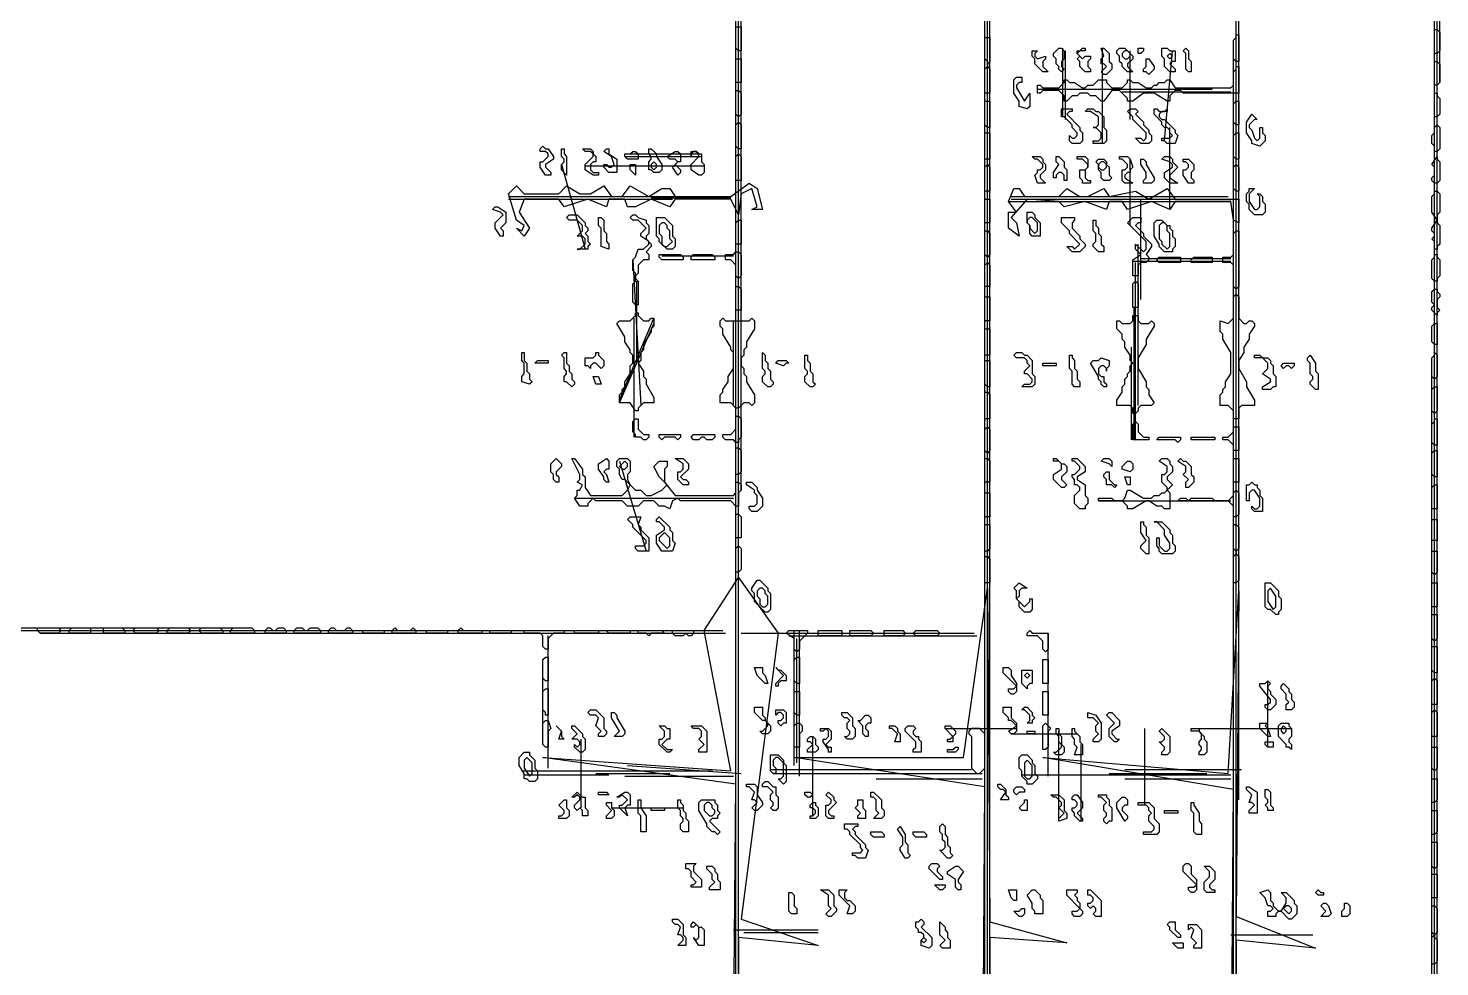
# Model space of a CAD drawing. Header units: metres. Extents: x 5 to 1373, y 11 to 1224.
# Drawn here: x 708 to 1241, y 423 to 778 of the extents above; entities that cross this region are included whole.
import ezdxf

# ---------------------------------------------------------------- set-up
doc = ezdxf.new("R2010")
doc.units = ezdxf.units.M
doc.layers.add('TRACE_DETAIL', color=7, linetype='Continuous')
doc.layers.add('TRACE_MAIN', color=7, linetype='Continuous')

msp = doc.modelspace()

# ---------------------------------------------------------------- linework, layer by layer
at = {"layer": 'TRACE_DETAIL'}
for points in [[(977, 769), (976, 769), (975, 770), (975, 778), (977, 778)], [(1069, 753), (1069, 762), (1070, 763), (1070, 765), (1069, 766), (1069, 774), (1071, 774), (1071, 765), (1070, 764), (1070, 763), (1071, 762), (1071, 753)], [(1164, 765), (1163, 766), (1163, 773), (1164, 774), (1164, 775), (1165, 775), (1165, 765)], [(1239, 768), (1239, 777), (1240, 777), (1241, 776), (1241, 769), (1240, 768)], [(1093, 761), (1091, 761), (1088, 764), (1088, 766), (1087, 767), (1087, 769), (1089, 769), (1088, 768), (1088, 767), (1089, 766), (1092, 767), (1092, 766), (1091, 765), (1091, 763)], [(1098, 761), (1097, 762), (1097, 763), (1096, 764), (1096, 766), (1095, 767), (1095, 768), (1097, 770), (1098, 770), (1099, 769), (1099, 766), (1098, 765), (1098, 763), (1099, 762)], [(1109, 761), (1107, 761), (1105, 763), (1105, 765), (1104, 766), (1105, 767), (1104, 768), (1104, 769), (1105, 769), (1106, 770), (1107, 770), (1107, 769), (1105, 769), (1104, 768), (1106, 766), (1107, 767), (1109, 767), (1109, 766), (1108, 765), (1108, 763), (1109, 762)], [(1115, 760), (1114, 760), (1113, 761), (1115, 763), (1114, 764), (1113, 764), (1113, 766), (1114, 767), (1113, 770), (1114, 770), (1116, 768), (1116, 765), (1117, 764), (1117, 762)], [(1125, 761), (1123, 761), (1121, 763), (1121, 764), (1120, 765), (1120, 767), (1119, 768), (1119, 769), (1120, 770), (1122, 770), (1125, 767), (1125, 766), (1123, 764), (1123, 763)], [(1121, 767), (1122, 766), (1123, 766), (1124, 767), (1124, 768), (1123, 769), (1122, 769), (1121, 768)], [(1127, 768), (1127, 770), (1129, 770), (1129, 769), (1128, 768)], [(1141, 761), (1139, 761), (1137, 763), (1137, 766), (1136, 767), (1136, 770), (1138, 770), (1139, 769), (1141, 769), (1141, 765), (1140, 765), (1139, 764), (1141, 762)], [(1147, 761), (1146, 761), (1145, 762), (1145, 768), (1144, 769), (1145, 770), (1146, 769), (1146, 766), (1147, 765)], [(975, 757), (975, 766), (977, 766), (977, 757)], [(1089, 753), (1089, 756), (1090, 756), (1091, 755), (1097, 755), (1099, 757), (1099, 758), (1100, 758), (1101, 757), (1103, 757), (1106, 755), (1107, 755), (1108, 756), (1110, 756), (1112, 758), (1115, 758), (1115, 757), (1117, 755), (1121, 755), (1123, 757), (1123, 758), (1124, 758), (1125, 757), (1127, 757), (1130, 755), (1132, 755), (1133, 756), (1134, 756), (1135, 757), (1137, 757), (1138, 758), (1139, 758), (1141, 755), (1162, 755), (1163, 756), (1163, 761), (1164, 762), (1164, 763), (1165, 763), (1165, 753), (1144, 753), (1143, 754), (1141, 754), (1139, 752), (1139, 750), (1138, 750), (1133, 753), (1129, 753), (1125, 750), (1123, 750), (1123, 751), (1120, 754), (1117, 754), (1114, 750), (1113, 750), (1111, 752), (1109, 752), (1108, 753), (1105, 753), (1104, 752), (1102, 752), (1100, 750), (1099, 750), (1099, 752), (1097, 754), (1091, 754), (1090, 753)], [(1131, 760), (1130, 761), (1129, 761), (1129, 762), (1130, 763), (1130, 766), (1131, 766), (1133, 763), (1133, 762)], [(1138, 767), (1139, 766), (1140, 767), (1139, 768)], [(1239, 756), (1239, 765), (1240, 765), (1241, 764), (1241, 757), (1240, 756)], [(1085, 747), (1082, 748), (1082, 750), (1080, 753), (1080, 758), (1081, 759), (1083, 759), (1083, 757), (1082, 757), (1081, 756), (1081, 755), (1084, 750), (1086, 753), (1086, 748)], [(976, 744), (975, 745), (975, 754), (976, 754), (977, 753), (977, 745)], [(1239, 744), (1239, 753), (1240, 753), (1240, 752), (1241, 751), (1241, 745), (1240, 744)], [(1071, 740), (1070, 740), (1069, 741), (1069, 750), (1071, 750)], [(1105, 734), (1102, 734), (1101, 735), (1101, 737), (1102, 736), (1103, 736), (1104, 737), (1104, 738), (1102, 740), (1102, 741), (1099, 744), (1098, 744), (1098, 747), (1102, 747), (1102, 746), (1101, 746), (1100, 745), (1105, 740), (1105, 739), (1106, 738), (1106, 735)], [(1114, 734), (1110, 734), (1110, 735), (1112, 735), (1113, 736), (1113, 738), (1111, 740), (1110, 740), (1111, 740), (1112, 741), (1112, 744), (1109, 746), (1107, 746), (1108, 747), (1110, 747), (1111, 746), (1112, 746), (1114, 744), (1114, 740), (1115, 739), (1115, 735)], [(1131, 734), (1128, 734), (1126, 736), (1128, 736), (1129, 735), (1130, 736), (1130, 738), (1125, 743), (1125, 744), (1123, 746), (1124, 747), (1126, 747), (1127, 746), (1126, 745), (1129, 742), (1129, 741), (1131, 739), (1131, 738), (1132, 737), (1132, 735)], [(1141, 734), (1138, 734), (1137, 735), (1136, 735), (1136, 736), (1139, 736), (1140, 737), (1139, 738), (1139, 739), (1138, 740), (1137, 740), (1136, 741), (1136, 742), (1133, 745), (1133, 747), (1134, 747), (1135, 746), (1137, 746), (1138, 747), (1138, 746), (1136, 746), (1135, 745), (1135, 744), (1136, 743), (1137, 743), (1141, 739), (1141, 738), (1142, 737)], [(1164, 741), (1163, 742), (1163, 749), (1164, 750), (1165, 750), (1165, 741)], [(977, 732), (976, 732), (975, 733), (975, 741), (976, 742), (977, 741)], [(1173, 733), (1170, 734), (1170, 735), (1168, 738), (1168, 742), (1170, 745), (1172, 743), (1171, 743), (1169, 741), (1169, 740), (1170, 739), (1171, 736), (1172, 735), (1173, 736), (1173, 740), (1174, 740), (1174, 738), (1175, 737), (1175, 735)], [(1069, 728), (1069, 738), (1071, 738), (1071, 728)], [(1164, 728), (1163, 729), (1163, 737), (1164, 738), (1165, 738), (1165, 728)], [(1239, 731), (1239, 733), (1238, 734), (1238, 737), (1239, 738), (1239, 740), (1240, 741), (1241, 740), (1241, 732), (1240, 731)], [(905, 722), (903, 722), (901, 725), (901, 727), (902, 727), (904, 729), (904, 730), (903, 731), (901, 731), (901, 732), (902, 733), (903, 732), (904, 732), (906, 729), (906, 728), (903, 726), (903, 725), (905, 723)], [(911, 722), (909, 724), (909, 726), (910, 727), (910, 728), (909, 729), (909, 732), (910, 732), (910, 730), (911, 729)], [(923, 722), (921, 722), (918, 724), (918, 726), (921, 729), (921, 730), (920, 731), (918, 731), (917, 732), (920, 732), (921, 731), (921, 730), (922, 729), (922, 727), (921, 727), (920, 726), (920, 724), (921, 723), (923, 723)], [(930, 723), (927, 723), (925, 725), (925, 726), (926, 726), (927, 725), (928, 725), (929, 726), (928, 729), (925, 731), (926, 732), (927, 732), (927, 730), (930, 728)], [(933, 729), (933, 730), (935, 730), (936, 731), (937, 731), (938, 730), (938, 728), (934, 728)], [(946, 723), (944, 723), (943, 724), (942, 724), (942, 727), (943, 728), (943, 729), (942, 730), (942, 732), (943, 732), (945, 730), (945, 729), (947, 726), (947, 724)], [(953, 722), (951, 725), (953, 727), (952, 728), (950, 728), (949, 729), (952, 731), (953, 731), (954, 730), (954, 727), (953, 727), (952, 726), (954, 724), (954, 723)], [(962, 722), (961, 722), (958, 724), (958, 726), (961, 729), (961, 730), (960, 731), (959, 731), (958, 730), (958, 729), (958, 731), (960, 731), (961, 730), (962, 730), (962, 727), (963, 726), (963, 723)], [(937, 722), (935, 724), (935, 726), (937, 726)], [(943, 725), (944, 724), (945, 725), (945, 726), (944, 727), (943, 726)], [(977, 720), (975, 720), (975, 729), (976, 730), (977, 729)], [(1071, 716), (1069, 716), (1069, 725), (1070, 726), (1071, 725)], [(1092, 719), (1089, 719), (1088, 722), (1089, 723), (1089, 724), (1090, 724), (1091, 725), (1091, 726), (1089, 728), (1088, 728), (1087, 729), (1090, 729), (1091, 728), (1091, 727), (1092, 726), (1092, 724), (1090, 722), (1090, 721)], [(1100, 720), (1099, 720), (1099, 722), (1098, 723), (1097, 723), (1096, 722), (1096, 721), (1095, 721), (1095, 723), (1097, 726), (1096, 727), (1096, 729), (1097, 729), (1099, 727), (1099, 725), (1100, 724)], [(1109, 719), (1106, 719), (1106, 720), (1105, 721), (1105, 724), (1107, 724), (1108, 725), (1108, 726), (1106, 728), (1104, 728), (1104, 729), (1107, 729), (1108, 728), (1108, 725), (1107, 724), (1107, 721), (1108, 720), (1109, 720)], [(1116, 720), (1114, 720), (1113, 721), (1113, 723), (1112, 724), (1112, 726), (1111, 727), (1112, 728), (1114, 728), (1115, 727), (1115, 726), (1116, 725), (1116, 722), (1117, 721)], [(1112, 725), (1113, 724), (1114, 724), (1115, 725), (1115, 726), (1114, 727), (1113, 727), (1112, 726)], [(1125, 719), (1122, 719), (1121, 720), (1121, 724), (1122, 724), (1123, 725), (1123, 726), (1121, 728), (1120, 728), (1120, 729), (1123, 729), (1124, 728), (1125, 725), (1124, 724), (1124, 723), (1123, 723), (1122, 722), (1122, 721)], [(1132, 719), (1129, 719), (1129, 720), (1130, 721), (1130, 723), (1128, 726), (1128, 728), (1129, 728), (1130, 727), (1130, 726), (1133, 721), (1133, 720)], [(1142, 719), (1139, 719), (1137, 721), (1137, 723), (1140, 725), (1140, 726), (1139, 727), (1136, 728), (1137, 729), (1139, 729), (1140, 728), (1140, 727), (1142, 725), (1139, 722), (1139, 721)], [(1148, 719), (1146, 719), (1144, 722), (1144, 724), (1145, 724), (1146, 725), (1146, 726), (1145, 727), (1144, 727), (1144, 728), (1146, 728), (1148, 726), (1148, 724), (1147, 723), (1147, 721), (1148, 720)], [(1165, 716), (1164, 716), (1163, 717), (1163, 725), (1164, 726), (1165, 725)], [(1239, 719), (1238, 720), (1238, 721), (1239, 722), (1239, 725), (1238, 726), (1240, 729), (1240, 728), (1241, 727), (1241, 720), (1240, 719)], [(1078, 702), (1078, 708), (1081, 708), (1078, 712), (1080, 717), (1082, 717), (1084, 714), (1097, 714), (1100, 717), (1105, 714), (1108, 714), (1114, 717), (1116, 714), (1126, 716), (1131, 713), (1138, 717), (1141, 713), (1165, 713), (1165, 704), (1163, 705), (1162, 712), (1141, 712), (1139, 709), (1132, 712), (1123, 709), (1121, 712), (1116, 712), (1115, 709), (1107, 712), (1099, 710), (1097, 712), (1085, 713), (1079, 706), (1081, 704), (1082, 699)], [(1174, 707), (1171, 707), (1169, 709), (1169, 711), (1168, 712), (1168, 715), (1169, 716), (1169, 717), (1171, 717), (1169, 715), (1169, 712), (1171, 709), (1172, 709), (1173, 710), (1173, 714), (1172, 715), (1173, 715), (1174, 714), (1174, 712), (1175, 711), (1175, 708)], [(1239, 694), (1239, 697), (1238, 698), (1239, 699), (1239, 700), (1238, 701), (1238, 702), (1240, 705), (1238, 708), (1238, 714), (1239, 715), (1239, 716), (1240, 716), (1241, 715), (1241, 708), (1240, 707), (1240, 704), (1241, 703), (1241, 696), (1240, 695), (1240, 694)], [(887, 699), (886, 699), (884, 702), (884, 704), (887, 707), (886, 708), (883, 709), (884, 710), (885, 710), (888, 708), (888, 704), (886, 702), (887, 701)], [(1069, 704), (1069, 713), (1071, 713), (1071, 704)], [(919, 694), (915, 694), (916, 694), (918, 696), (918, 698), (917, 699), (915, 699), (917, 701), (917, 703), (915, 705), (912, 705), (911, 706), (912, 707), (915, 707), (918, 704), (918, 703), (919, 702), (919, 701), (918, 700), (919, 699), (919, 697), (920, 696), (919, 695)], [(927, 694), (924, 695), (924, 702), (923, 703), (923, 706), (924, 706), (925, 705), (925, 701), (926, 700), (926, 697), (927, 696)], [(938, 673), (937, 673), (936, 674), (936, 681), (937, 682), (937, 685), (936, 686), (936, 690), (937, 691), (938, 694), (940, 694), (942, 696), (942, 697), (939, 699), (939, 700), (941, 702), (938, 705), (936, 705), (935, 706), (936, 707), (937, 707), (938, 706), (941, 705), (941, 704), (942, 703), (942, 700), (941, 699), (941, 698), (943, 696), (943, 695), (941, 693), (942, 692), (942, 690), (940, 690), (938, 688), (938, 685), (937, 684), (937, 683), (938, 682)], [(951, 694), (949, 694), (946, 697), (946, 698), (945, 699), (945, 706), (948, 706), (951, 703), (951, 699), (952, 698), (952, 695)], [(975, 696), (975, 704), (976, 705), (977, 705), (977, 696)], [(1090, 699), (1087, 699), (1086, 700), (1086, 703), (1085, 704), (1085, 708), (1087, 708), (1088, 707), (1088, 706), (1090, 704)], [(1088, 700), (1089, 701), (1089, 704), (1087, 706), (1086, 706), (1085, 705), (1085, 704), (1086, 703), (1086, 702)], [(1105, 693), (1102, 693), (1100, 695), (1102, 695), (1103, 694), (1105, 696), (1101, 700), (1101, 701), (1098, 704), (1098, 706), (1103, 706), (1103, 705), (1102, 704), (1102, 702), (1105, 699), (1105, 698), (1107, 696), (1107, 695)], [(1114, 693), (1112, 693), (1110, 695), (1110, 696), (1111, 697), (1111, 700), (1110, 701), (1110, 705), (1111, 705), (1111, 703), (1112, 702), (1112, 700), (1113, 699), (1113, 696), (1114, 695)], [(1125, 684), (1125, 690), (1128, 692), (1126, 694), (1126, 696), (1129, 693), (1130, 694), (1130, 697), (1123, 704), (1125, 706), (1128, 706), (1128, 704), (1127, 704), (1126, 703), (1129, 700), (1129, 699), (1132, 696), (1132, 695), (1130, 692), (1131, 691), (1131, 690), (1130, 689), (1128, 689), (1127, 688), (1127, 684)], [(1140, 693), (1137, 693), (1135, 695), (1135, 696), (1133, 699), (1133, 704), (1134, 705), (1136, 705), (1138, 703), (1139, 703), (1139, 702), (1140, 701), (1140, 699), (1141, 698), (1141, 695), (1140, 694)], [(949, 695), (951, 697), (950, 698), (950, 701), (949, 702), (949, 703), (948, 704), (947, 704), (946, 703), (946, 700), (947, 699), (947, 696), (948, 695)], [(1070, 691), (1069, 692), (1069, 701), (1070, 701), (1071, 700), (1071, 692)], [(1138, 694), (1139, 695), (1139, 700), (1138, 701), (1138, 703), (1137, 704), (1136, 704), (1135, 703), (1135, 698), (1136, 697), (1136, 696)], [(1164, 679), (1163, 680), (1163, 688), (1162, 689), (1159, 689), (1159, 691), (1162, 691), (1163, 692), (1163, 700), (1164, 701), (1165, 701), (1165, 680)], [(946, 692), (954, 692), (955, 691), (955, 690), (947, 690), (946, 691)], [(958, 690), (958, 691), (959, 692), (966, 692), (967, 691), (967, 690)], [(976, 683), (975, 684), (975, 688), (973, 690), (971, 690), (971, 692), (974, 692), (975, 693), (976, 693), (977, 692), (977, 684)], [(1071, 680), (1069, 680), (1069, 688), (1070, 689), (1071, 688)], [(1134, 690), (1135, 691), (1143, 691), (1143, 689), (1135, 689)], [(1147, 689), (1147, 690), (1148, 691), (1155, 691), (1155, 689)], [(1239, 682), (1238, 683), (1238, 690), (1239, 691), (1239, 692), (1240, 692), (1240, 691), (1241, 690), (1241, 684), (1240, 683), (1240, 682)], [(977, 671), (975, 671), (975, 680), (976, 680), (977, 679)], [(1127, 672), (1125, 672), (1125, 681), (1126, 682), (1127, 681)], [(1240, 669), (1238, 671), (1238, 672), (1239, 673), (1238, 674), (1238, 678), (1239, 679), (1240, 679), (1240, 678), (1241, 677), (1241, 676), (1240, 675), (1240, 672), (1241, 671), (1240, 670)], [(1069, 667), (1069, 676), (1071, 676), (1071, 667)], [(1165, 630), (1163, 630), (1163, 633), (1161, 635), (1158, 635), (1158, 639), (1159, 640), (1159, 641), (1160, 642), (1160, 644), (1162, 647), (1162, 655), (1159, 660), (1159, 662), (1158, 663), (1158, 667), (1161, 666), (1163, 668), (1163, 676), (1164, 677), (1165, 676), (1165, 668), (1167, 666), (1168, 666), (1169, 667), (1170, 667), (1171, 666), (1171, 665), (1169, 662), (1169, 660), (1167, 657), (1167, 655), (1165, 652), (1165, 649), (1168, 644), (1168, 642), (1171, 637), (1171, 635), (1166, 635), (1165, 634)], [(937, 633), (935, 636), (931, 636), (931, 639), (932, 640), (932, 641), (933, 642), (933, 644), (935, 647), (935, 650), (936, 651), (936, 654), (935, 655), (935, 656), (933, 659), (933, 661), (930, 666), (931, 667), (935, 667), (937, 669), (937, 670), (938, 670), (938, 669), (940, 667), (942, 667), (943, 668), (944, 668), (944, 665), (943, 664), (943, 663), (940, 658), (940, 656), (939, 655), (939, 652), (938, 651), (940, 648), (940, 646), (941, 645), (941, 643), (944, 638), (944, 636), (940, 636), (938, 634), (938, 633)], [(975, 634), (973, 636), (969, 636), (969, 639), (970, 640), (970, 641), (972, 644), (972, 646), (974, 649), (974, 655), (973, 656), (973, 657), (970, 662), (970, 664), (969, 665), (969, 667), (970, 668), (971, 667), (980, 667), (981, 668), (982, 667), (982, 664), (979, 659), (979, 657), (978, 656), (978, 654), (977, 653), (977, 650), (978, 649), (978, 647), (979, 646), (979, 644), (982, 639), (982, 636), (981, 635), (980, 636), (978, 636), (976, 634)], [(1125, 632), (1125, 634), (1124, 635), (1119, 635), (1119, 637), (1121, 640), (1121, 642), (1122, 643), (1122, 645), (1123, 646), (1123, 647), (1124, 648), (1124, 650), (1125, 651), (1124, 652), (1124, 654), (1122, 657), (1122, 659), (1121, 660), (1121, 662), (1119, 664), (1119, 667), (1120, 667), (1121, 666), (1124, 666), (1125, 667), (1125, 669), (1127, 669), (1127, 667), (1128, 666), (1131, 666), (1132, 667), (1133, 666), (1133, 665), (1130, 660), (1130, 658), (1127, 653), (1127, 649), (1130, 644), (1130, 642), (1131, 641), (1131, 639), (1133, 636), (1132, 635), (1128, 635), (1127, 634), (1127, 633), (1126, 632)], [(1069, 654), (1069, 664), (1071, 664), (1071, 654)], [(1239, 658), (1238, 659), (1238, 665), (1239, 666), (1240, 666), (1240, 658)], [(897, 643), (894, 644), (894, 646), (895, 647), (895, 651), (894, 652), (894, 655), (895, 655), (895, 652), (896, 651), (896, 648), (897, 647), (897, 645), (898, 644)], [(899, 651), (900, 652), (904, 652), (904, 651)], [(913, 642), (911, 644), (910, 644), (910, 646), (911, 647), (911, 648), (910, 649), (910, 653), (909, 654), (910, 655), (911, 655), (911, 651), (912, 650), (912, 648), (913, 647), (913, 645), (914, 644), (914, 643)], [(918, 650), (918, 653), (921, 653), (922, 654), (922, 655), (923, 655), (923, 654), (925, 652), (925, 650), (924, 649), (922, 651), (921, 651), (920, 650), (920, 649), (919, 650)], [(988, 642), (987, 642), (985, 644), (985, 646), (986, 647), (986, 648), (985, 649), (985, 655), (986, 654), (986, 652), (987, 651), (987, 649), (988, 648), (988, 645), (989, 644), (989, 643)], [(990, 651), (991, 652), (994, 652), (995, 651), (994, 651), (993, 650)], [(1004, 642), (1003, 642), (1001, 644), (1001, 646), (1002, 647), (1002, 648), (1001, 649), (1001, 654), (1002, 654), (1002, 652), (1003, 651), (1003, 648), (1004, 647), (1004, 644), (1005, 643)], [(1071, 642), (1070, 642), (1069, 643), (1069, 652), (1071, 652)], [(1087, 642), (1083, 642), (1084, 643), (1086, 643), (1087, 644), (1087, 645), (1085, 647), (1084, 647), (1084, 648), (1086, 650), (1085, 651), (1085, 652), (1084, 653), (1081, 653), (1080, 654), (1081, 655), (1083, 655), (1084, 654), (1085, 654), (1087, 652), (1087, 647), (1088, 646), (1088, 643)], [(1091, 650), (1091, 651), (1096, 651), (1096, 650)], [(1105, 642), (1103, 642), (1102, 643), (1102, 648), (1101, 649), (1101, 654), (1102, 654), (1102, 653), (1103, 652), (1103, 649), (1104, 648), (1104, 645), (1105, 644)], [(1115, 642), (1114, 642), (1113, 643), (1113, 644), (1112, 645), (1112, 646), (1109, 651), (1110, 652), (1112, 652), (1113, 653), (1116, 652), (1116, 650), (1115, 649), (1115, 648), (1115, 649), (1114, 650), (1113, 650), (1112, 649), (1112, 647), (1113, 646), (1114, 646), (1114, 644), (1115, 643)], [(1179, 642), (1178, 642), (1177, 641), (1174, 641), (1174, 642), (1177, 644), (1177, 645), (1174, 647), (1176, 649), (1176, 651), (1174, 653), (1171, 653), (1171, 654), (1173, 654), (1174, 653), (1176, 653), (1177, 652), (1177, 651), (1178, 650), (1178, 647), (1179, 646)], [(1181, 650), (1182, 651), (1186, 651), (1186, 650), (1185, 649), (1184, 650), (1183, 650), (1182, 649)], [(1195, 641), (1194, 641), (1192, 643), (1192, 644), (1193, 645), (1193, 646), (1192, 647), (1192, 651), (1191, 652), (1191, 653), (1192, 654), (1194, 651), (1194, 648), (1195, 647)], [(1239, 645), (1238, 646), (1238, 653), (1239, 654), (1239, 655), (1240, 654), (1240, 646)], [(924, 643), (922, 643), (921, 646), (923, 646)], [(1239, 632), (1238, 633), (1238, 641), (1239, 642), (1240, 642), (1240, 633)], [(1071, 630), (1069, 630), (1069, 640), (1070, 640), (1071, 639)], [(941, 622), (940, 622), (939, 623), (937, 623), (937, 624), (936, 625), (936, 629), (937, 630), (938, 630), (938, 626), (940, 624), (942, 624), (942, 623)], [(971, 622), (970, 623), (970, 624), (973, 624), (975, 626), (975, 631), (976, 631), (977, 630), (977, 623), (976, 622), (976, 621), (975, 621), (974, 622)], [(1239, 620), (1238, 621), (1238, 628), (1239, 629), (1239, 630), (1240, 630), (1240, 620)], [(1070, 617), (1069, 618), (1069, 626), (1070, 627), (1071, 626), (1071, 618)], [(1131, 622), (1125, 622), (1125, 628), (1126, 629), (1127, 628), (1127, 625), (1129, 623), (1131, 623)], [(1163, 618), (1163, 620), (1161, 622), (1159, 622), (1159, 623), (1161, 623), (1163, 625), (1163, 627), (1165, 627), (1165, 618)], [(946, 623), (946, 624), (954, 624), (954, 623), (953, 622), (952, 623), (948, 623), (947, 622)], [(958, 623), (959, 624), (967, 624), (967, 623), (966, 622), (964, 622), (963, 623), (962, 623), (961, 622), (959, 622)], [(975, 609), (975, 619), (976, 619), (977, 618), (977, 610), (976, 609)], [(1143, 623), (1143, 622), (1142, 621), (1141, 622), (1134, 622), (1135, 623)], [(1147, 622), (1147, 623), (1156, 623), (1156, 622)], [(908, 606), (907, 606), (906, 607), (906, 609), (905, 610), (905, 613), (907, 615), (909, 613), (909, 612), (907, 610), (907, 609), (908, 608)], [(976, 597), (975, 597), (973, 599), (954, 599), (953, 600), (951, 599), (950, 596), (948, 597), (946, 597), (944, 599), (940, 599), (938, 597), (934, 597), (932, 599), (922, 599), (921, 600), (919, 598), (919, 597), (916, 597), (914, 600), (915, 601), (915, 603), (916, 603), (917, 605), (915, 606), (916, 607), (916, 609), (913, 615), (914, 615), (917, 611), (917, 609), (918, 608), (918, 604), (920, 601), (932, 601), (934, 603), (935, 605), (933, 607), (932, 607), (931, 609), (931, 611), (930, 612), (930, 614), (931, 615), (934, 615), (935, 614), (935, 610), (934, 609), (934, 607), (935, 605), (937, 603), (939, 603), (941, 601), (943, 601), (947, 603), (949, 605), (946, 608), (944, 612), (946, 614), (949, 614), (949, 612), (948, 611), (948, 606), (952, 601), (974, 601), (975, 602), (975, 606), (976, 606), (977, 605), (977, 603), (976, 602)], [(927, 606), (926, 606), (925, 607), (925, 608), (923, 611), (923, 613), (926, 615), (927, 614), (927, 611), (926, 611), (925, 610), (926, 609)], [(931, 612), (932, 611), (933, 611), (934, 612), (934, 613), (933, 614)], [(957, 605), (955, 605), (953, 607), (953, 610), (954, 610), (955, 611), (955, 613), (952, 615), (955, 615), (957, 613), (957, 611), (954, 608), (955, 607), (956, 607), (957, 606)], [(1071, 606), (1069, 606), (1069, 615), (1070, 615), (1071, 614)], [(1099, 604), (1098, 604), (1095, 607), (1095, 609), (1098, 611), (1098, 613), (1097, 614), (1095, 614), (1095, 615), (1096, 615), (1098, 613), (1099, 613), (1100, 612), (1100, 610), (1098, 608), (1098, 607), (1100, 605)], [(1107, 596), (1105, 596), (1103, 598), (1103, 601), (1105, 603), (1105, 604), (1104, 605), (1103, 605), (1103, 607), (1102, 608), (1102, 609), (1103, 609), (1105, 611), (1105, 612), (1103, 614), (1102, 614), (1102, 615), (1104, 615), (1107, 612), (1107, 610), (1104, 608), (1104, 607), (1107, 605), (1107, 601), (1108, 600), (1108, 598), (1107, 597)], [(1112, 599), (1112, 600), (1117, 600), (1118, 599), (1121, 599), (1122, 600), (1123, 603), (1124, 603), (1129, 600), (1132, 600), (1133, 601), (1135, 601), (1136, 602), (1137, 602), (1138, 603), (1138, 604), (1136, 606), (1136, 609), (1137, 609), (1138, 610), (1138, 612), (1135, 614), (1136, 615), (1138, 615), (1139, 614), (1139, 613), (1140, 612), (1140, 610), (1138, 608), (1138, 607), (1140, 605), (1138, 603), (1139, 602), (1139, 596), (1137, 596), (1136, 597), (1134, 597), (1131, 599), (1130, 599), (1125, 596), (1123, 596), (1123, 597), (1121, 599)], [(1117, 612), (1116, 613), (1113, 614), (1114, 615), (1116, 615), (1117, 614)], [(1121, 611), (1121, 612), (1123, 614), (1124, 614), (1125, 613), (1125, 611), (1124, 610)], [(1146, 604), (1145, 604), (1145, 606), (1146, 607), (1144, 609), (1145, 610), (1145, 612), (1142, 614), (1143, 615), (1144, 614), (1145, 614), (1147, 612), (1147, 609), (1148, 608), (1148, 606)], [(1163, 606), (1163, 615), (1165, 615), (1165, 606)], [(1239, 608), (1238, 609), (1238, 617), (1239, 618), (1240, 618), (1240, 608)], [(1118, 604), (1117, 605), (1115, 605), (1115, 607), (1114, 608), (1114, 609), (1115, 610), (1116, 610), (1116, 607), (1118, 605), (1119, 605)], [(983, 595), (981, 595), (980, 596), (980, 597), (982, 597), (983, 598), (983, 601), (982, 602), (982, 603), (979, 605), (979, 606), (981, 606), (983, 604), (983, 603), (985, 600), (985, 597)], [(1124, 605), (1123, 605), (1122, 608), (1124, 608)], [(1165, 594), (1164, 593), (1163, 593), (1163, 597), (1161, 599), (1142, 599), (1143, 600), (1145, 600), (1146, 599), (1147, 600), (1155, 600), (1156, 599), (1161, 599), (1163, 601), (1163, 602), (1164, 603), (1165, 602)], [(1174, 595), (1171, 595), (1170, 596), (1170, 597), (1171, 596), (1172, 596), (1173, 597), (1173, 600), (1171, 603), (1170, 603), (1169, 602), (1169, 599), (1168, 599), (1168, 605), (1169, 605), (1170, 606), (1171, 605), (1172, 605), (1172, 604), (1173, 603), (1173, 601), (1174, 600)], [(1238, 596), (1238, 604), (1239, 605), (1240, 605), (1240, 596)], [(1069, 593), (1069, 602), (1071, 602), (1071, 593)], [(942, 580), (938, 580), (937, 581), (937, 582), (940, 582), (941, 583), (941, 584), (936, 589), (936, 590), (934, 592), (935, 593), (939, 593), (938, 590), (939, 589), (939, 588), (942, 585)], [(951, 580), (947, 580), (945, 583), (945, 586), (948, 588), (948, 589), (946, 591), (945, 591), (945, 592), (946, 593), (950, 589), (950, 588), (951, 587), (951, 584), (952, 583)], [(977, 585), (975, 585), (975, 594), (976, 594), (977, 593)], [(949, 581), (950, 582), (950, 585), (948, 587), (946, 585), (946, 584)], [(1069, 580), (1069, 590), (1071, 590), (1071, 581), (1070, 580)], [(1131, 579), (1130, 579), (1128, 581), (1128, 582), (1130, 584), (1128, 587), (1128, 591), (1129, 591), (1129, 590), (1130, 589), (1130, 586), (1131, 585)], [(1140, 579), (1136, 579), (1135, 580), (1135, 581), (1134, 582), (1134, 585), (1135, 585), (1135, 582), (1137, 580), (1138, 580), (1139, 581), (1139, 583), (1137, 586), (1137, 588), (1134, 591), (1133, 591), (1136, 591), (1139, 588), (1139, 587), (1140, 586), (1140, 583), (1141, 582), (1141, 580)], [(1163, 568), (1163, 578), (1164, 579), (1164, 580), (1163, 581), (1163, 590), (1164, 590), (1165, 589), (1165, 581), (1164, 580), (1164, 579), (1165, 578), (1165, 569), (1164, 568)], [(1238, 584), (1238, 592), (1240, 592), (1240, 584)], [(975, 572), (975, 581), (976, 582), (977, 581), (977, 573), (976, 572)], [(1071, 568), (1069, 568), (1069, 578), (1070, 578), (1071, 577)], [(1239, 571), (1238, 572), (1238, 580), (1240, 580), (1240, 572)], [(987, 557), (986, 557), (982, 561), (982, 564), (981, 565), (981, 566), (983, 569), (984, 569), (987, 566), (987, 565), (988, 564), (988, 558)], [(986, 559), (987, 560), (987, 563), (986, 564), (986, 565), (985, 566), (984, 566), (983, 565), (983, 563), (984, 562), (984, 560), (985, 559)], [(1086, 557), (1084, 557), (1082, 559), (1082, 561), (1081, 562), (1081, 565), (1080, 566), (1082, 568), (1085, 566), (1083, 566), (1082, 565), (1082, 563), (1081, 562), (1084, 559), (1086, 561), (1086, 562), (1087, 562), (1087, 558)], [(1180, 556), (1179, 556), (1177, 558), (1176, 558), (1175, 559), (1175, 568), (1177, 568), (1180, 565), (1180, 563), (1181, 562), (1181, 558), (1180, 557)], [(1178, 558), (1179, 559), (1179, 563), (1177, 566), (1176, 565), (1176, 561)], [(1238, 559), (1238, 568), (1240, 568), (1240, 559)], [(1239, 546), (1238, 547), (1238, 556), (1240, 556), (1240, 547)], [(711, 551), (719, 551), (720, 550), (719, 549), (712, 549), (711, 550)], [(723, 549), (723, 550), (724, 551), (731, 551), (731, 549)], [(736, 549), (736, 551), (743, 551), (744, 550), (744, 549)], [(747, 550), (748, 551), (756, 551), (757, 550), (756, 549), (748, 549)], [(760, 549), (760, 550), (761, 551), (768, 551), (769, 550), (768, 549)], [(772, 550), (773, 551), (780, 551), (781, 550), (781, 549), (773, 549)], [(784, 549), (784, 550), (785, 551), (792, 551), (793, 550), (793, 549)], [(797, 549), (797, 550), (798, 551), (799, 551), (800, 550), (801, 550), (802, 551), (804, 551), (805, 550), (805, 549)], [(808, 549), (808, 550), (809, 551), (811, 551), (812, 550), (813, 550), (814, 551), (817, 551), (818, 550), (818, 549)], [(821, 549), (821, 550), (822, 551), (823, 551), (824, 550), (827, 550), (828, 551), (829, 551), (830, 550), (830, 549)], [(834, 549), (834, 550), (842, 550), (842, 549)], [(845, 549), (845, 550), (846, 551), (847, 550), (852, 550), (853, 551), (854, 550), (854, 549)], [(858, 549), (858, 550), (866, 550), (866, 549)], [(870, 549), (870, 550), (871, 551), (872, 550), (879, 550), (879, 549)], [(882, 549), (882, 550), (890, 550), (890, 549)], [(910, 549), (906, 549), (904, 547), (904, 543), (903, 543), (902, 544), (902, 548), (901, 549), (895, 549), (895, 550), (910, 550)], [(914, 549), (914, 550), (923, 550), (923, 549)], [(926, 550), (935, 550), (935, 549), (927, 549)], [(938, 550), (947, 550), (948, 549), (943, 549), (942, 548), (941, 549), (938, 549)], [(951, 549), (951, 550), (959, 550), (959, 549), (958, 548), (957, 548), (956, 549), (955, 548), (952, 548)], [(998, 542), (997, 543), (997, 547), (994, 549), (995, 550), (1002, 550), (1002, 549), (999, 546), (999, 543)], [(1006, 548), (1006, 550), (1015, 550), (1015, 548)], [(1018, 548), (1018, 550), (1026, 550), (1027, 549), (1026, 548)], [(1031, 548), (1031, 550), (1038, 550), (1039, 549), (1038, 548)], [(1042, 549), (1043, 550), (1051, 550), (1052, 549), (1051, 548), (1043, 548)], [(1092, 542), (1091, 543), (1091, 546), (1089, 548), (1085, 548), (1085, 549), (1086, 550), (1087, 549), (1093, 549), (1093, 543)], [(903, 531), (902, 532), (902, 539), (903, 540), (904, 540), (904, 531)], [(998, 530), (997, 531), (997, 539), (998, 540), (999, 540), (999, 530)], [(1091, 530), (1091, 539), (1093, 539), (1093, 530)], [(1240, 534), (1239, 534), (1238, 535), (1238, 544), (1240, 544)], [(987, 530), (986, 530), (983, 533), (982, 536), (985, 536), (985, 534), (986, 533)], [(991, 529), (990, 529), (990, 530), (993, 533), (990, 536), (991, 535), (992, 535), (994, 533), (994, 531), (992, 531), (991, 530)], [(1080, 526), (1079, 526), (1078, 527), (1078, 528), (1080, 528), (1081, 529), (1076, 534), (1076, 536), (1078, 536), (1079, 535), (1079, 533), (1081, 530), (1081, 527)], [(1085, 528), (1083, 530), (1083, 535), (1087, 535), (1087, 530), (1086, 530), (1085, 529)], [(1084, 533), (1085, 532), (1086, 533), (1085, 534)], [(1177, 520), (1176, 520), (1175, 521), (1175, 522), (1176, 522), (1177, 523), (1177, 524), (1173, 529), (1173, 530), (1175, 530), (1176, 531), (1177, 530), (1176, 529), (1176, 528), (1177, 527), (1177, 526), (1179, 524), (1179, 522)], [(1185, 520), (1183, 520), (1183, 522), (1184, 523), (1183, 524), (1183, 526), (1181, 528), (1181, 529), (1182, 530), (1184, 528), (1184, 527), (1185, 526), (1185, 524), (1186, 523), (1186, 521)], [(1240, 522), (1238, 522), (1238, 531), (1239, 532), (1240, 531)], [(903, 518), (903, 519), (902, 520), (902, 527), (903, 528), (904, 528), (904, 518)], [(999, 518), (998, 518), (997, 519), (997, 527), (999, 527)], [(1091, 518), (1091, 527), (1093, 527), (1093, 518)], [(925, 510), (923, 510), (923, 511), (924, 512), (922, 514), (923, 517), (922, 518), (920, 518), (919, 519), (920, 520), (922, 520), (925, 517), (925, 513), (926, 512), (926, 511)], [(932, 510), (929, 510), (931, 512), (928, 517), (928, 519), (929, 519), (930, 518), (930, 517), (933, 512), (933, 511)], [(987, 511), (985, 511), (984, 512), (985, 512), (987, 514), (987, 515), (986, 516), (985, 516), (982, 519), (982, 521), (985, 521), (985, 518), (986, 517), (986, 516), (988, 514), (988, 512)], [(994, 515), (993, 515), (992, 514), (991, 515), (991, 516), (992, 516), (993, 517), (993, 518), (992, 519), (991, 519), (990, 518), (990, 520), (993, 520), (994, 519)], [(1019, 509), (1017, 509), (1016, 510), (1017, 510), (1018, 511), (1018, 512), (1017, 513), (1017, 515), (1018, 516), (1017, 517), (1016, 517), (1015, 518), (1015, 519), (1017, 519), (1019, 517), (1019, 514), (1020, 513), (1020, 510)], [(1024, 510), (1023, 511), (1023, 514), (1021, 516), (1022, 516), (1024, 518), (1025, 518), (1026, 517), (1026, 515), (1025, 515), (1024, 514), (1024, 513), (1025, 512), (1025, 510)], [(1080, 511), (1079, 511), (1078, 512), (1081, 514), (1079, 516), (1078, 516), (1078, 517), (1076, 519), (1076, 521), (1079, 521), (1079, 517), (1081, 515), (1081, 512)], [(1087, 515), (1085, 515), (1086, 516), (1086, 518), (1084, 520), (1083, 520), (1084, 521), (1085, 521), (1087, 519), (1087, 518), (1088, 517), (1087, 516)], [(1112, 508), (1110, 508), (1110, 509), (1112, 511), (1111, 512), (1111, 514), (1112, 515), (1110, 517), (1108, 517), (1108, 519), (1111, 518), (1113, 515), (1113, 509)], [(1119, 508), (1118, 508), (1116, 510), (1116, 513), (1118, 515), (1115, 518), (1116, 519), (1117, 519), (1120, 516), (1120, 514), (1117, 512), (1117, 511), (1119, 509), (1120, 509)], [(1240, 510), (1238, 510), (1238, 519), (1239, 520), (1240, 519)], [(903, 506), (902, 507), (902, 515), (903, 516), (904, 516), (905, 513), (904, 512), (904, 506)], [(910, 509), (908, 509), (909, 512), (907, 514), (909, 512), (909, 510)], [(917, 504), (916, 504), (914, 506), (914, 507), (915, 506), (916, 507), (916, 508), (915, 509), (913, 509), (915, 511), (913, 513), (913, 514), (914, 514), (917, 511), (917, 510), (918, 509), (918, 505)], [(950, 504), (949, 504), (946, 507), (946, 509), (947, 509), (948, 510), (948, 512), (946, 514), (948, 514), (949, 513), (950, 513), (950, 509), (949, 509), (947, 507), (949, 505), (951, 505)], [(964, 504), (961, 504), (961, 505), (963, 507), (961, 509), (962, 510), (962, 512), (961, 513), (959, 513), (958, 514), (962, 514), (964, 512)], [(997, 506), (997, 514), (998, 515), (999, 515), (1000, 514), (1000, 512), (999, 511), (999, 506)], [(1011, 504), (1010, 504), (1010, 505), (1008, 508), (1008, 509), (1009, 509), (1010, 510), (1010, 512), (1009, 513), (1008, 512), (1007, 512), (1007, 513), (1010, 513), (1011, 512), (1011, 509), (1009, 507), (1010, 506), (1011, 506)], [(1037, 508), (1035, 508), (1036, 511), (1034, 513), (1033, 513), (1033, 514), (1035, 514), (1036, 513), (1036, 512), (1037, 511)], [(1045, 504), (1042, 504), (1042, 505), (1043, 506), (1043, 508), (1039, 512), (1039, 513), (1040, 514), (1042, 514), (1043, 513), (1042, 512), (1042, 511), (1043, 510), (1044, 510), (1044, 509), (1045, 508)], [(1057, 508), (1055, 508), (1055, 509), (1056, 509), (1057, 510), (1054, 513), (1054, 514), (1056, 514), (1058, 512), (1058, 511), (1057, 510)], [(1066, 496), (1067, 496), (1069, 498), (1069, 511), (1067, 513), (1064, 513), (1063, 512), (1063, 511), (1064, 510), (1064, 498)], [(1091, 505), (1091, 514), (1092, 515), (1094, 513), (1093, 512), (1093, 506), (1092, 505)], [(1098, 503), (1096, 503), (1095, 504), (1096, 504), (1098, 506), (1098, 507), (1097, 508), (1097, 510), (1096, 511), (1096, 513), (1097, 513), (1097, 511), (1098, 510), (1098, 507), (1099, 506), (1099, 504)], [(1106, 503), (1103, 503), (1104, 506), (1103, 507), (1103, 509), (1102, 510), (1102, 513), (1103, 513), (1103, 512), (1105, 510), (1105, 508), (1106, 507)], [(1138, 503), (1136, 503), (1136, 504), (1137, 505), (1137, 506), (1135, 508), (1136, 508), (1137, 509), (1137, 510), (1135, 512), (1136, 513), (1139, 510), (1139, 504)], [(1152, 503), (1150, 503), (1150, 504), (1151, 505), (1151, 506), (1150, 507), (1150, 508), (1151, 509), (1151, 511), (1150, 512), (1147, 512), (1147, 513), (1150, 513), (1150, 512), (1152, 510), (1152, 509), (1153, 508), (1153, 504)], [(1177, 510), (1176, 510), (1173, 513), (1173, 515), (1176, 515), (1175, 514), (1176, 513)], [(1185, 505), (1184, 506), (1183, 506), (1183, 507), (1180, 510), (1180, 514), (1181, 515), (1184, 515), (1184, 514), (1185, 513), (1185, 510), (1184, 509), (1184, 508), (1185, 507)], [(1181, 512), (1182, 511), (1183, 512), (1183, 513), (1182, 514), (1181, 513)], [(1002, 504), (1002, 505), (1004, 507), (1003, 508), (1002, 508), (1002, 509), (1003, 510), (1004, 510), (1005, 509), (1005, 507), (1006, 506), (1006, 505), (1005, 504)], [(1085, 511), (1085, 512), (1088, 512), (1088, 511)], [(1175, 507), (1175, 508), (1178, 508), (1178, 506), (1176, 506)], [(899, 493), (897, 493), (896, 494), (895, 494), (895, 496), (893, 499), (893, 502), (895, 504), (897, 504), (897, 503), (899, 501), (899, 498), (900, 497), (900, 494)], [(897, 495), (898, 496), (898, 500), (896, 502), (895, 501), (895, 498)], [(993, 492), (991, 494), (992, 494), (993, 495), (993, 500), (991, 502), (990, 502), (989, 501), (989, 499), (990, 498), (990, 496), (989, 496), (988, 497), (988, 503), (991, 503), (993, 501), (993, 500), (994, 499), (994, 493)], [(1055, 504), (1055, 505), (1057, 505), (1058, 506), (1059, 506), (1059, 505), (1058, 504)], [(1087, 492), (1085, 492), (1085, 493), (1083, 495), (1083, 497), (1082, 498), (1082, 502), (1083, 503), (1085, 503), (1087, 501), (1087, 500), (1088, 499), (1088, 496), (1089, 495), (1089, 494)], [(1239, 497), (1238, 498), (1238, 506), (1240, 506), (1240, 498)], [(1086, 494), (1087, 495), (1087, 499), (1085, 501), (1084, 500), (1084, 495), (1085, 494)], [(983, 482), (982, 482), (981, 483), (983, 485), (982, 486), (981, 486), (982, 489), (980, 491), (979, 491), (979, 492), (982, 492), (983, 491), (983, 488), (985, 485), (985, 484)], [(990, 482), (989, 482), (988, 483), (989, 484), (989, 485), (988, 486), (988, 488), (989, 489), (987, 491), (985, 491), (985, 492), (986, 493), (987, 493), (989, 491), (990, 491), (990, 488), (991, 487), (991, 483)], [(1078, 486), (1075, 486), (1077, 489), (1076, 490), (1075, 490), (1074, 491), (1074, 492), (1075, 492), (1077, 490), (1077, 488), (1078, 487)], [(1081, 488), (1080, 489), (1080, 490), (1081, 491), (1083, 491), (1084, 490), (1084, 489), (1082, 489)], [(1172, 481), (1169, 481), (1169, 482), (1171, 484), (1170, 485), (1169, 485), (1170, 488), (1168, 490), (1168, 491), (1169, 491), (1172, 489)], [(1238, 485), (1238, 494), (1240, 494), (1240, 486), (1239, 485)], [(908, 479), (908, 480), (909, 480), (910, 481), (910, 482), (908, 484), (910, 486), (911, 486), (911, 483), (912, 482), (912, 480), (911, 479)], [(919, 480), (917, 480), (917, 482), (916, 483), (915, 482), (914, 483), (914, 484), (916, 486), (916, 487), (915, 488), (914, 487), (913, 487), (915, 489), (917, 487), (918, 487), (918, 483), (919, 482)], [(923, 489), (926, 489), (927, 488), (923, 488)], [(934, 480), (931, 483), (931, 484), (932, 484), (934, 486), (932, 488), (931, 487), (930, 487), (933, 489), (934, 489), (935, 488), (935, 484), (934, 484), (933, 483)], [(941, 474), (939, 474), (939, 480), (938, 481), (938, 486), (939, 486), (939, 483), (941, 480)], [(957, 474), (955, 474), (954, 475), (954, 477), (955, 478), (955, 479), (954, 480), (954, 482), (953, 483), (953, 486), (954, 486), (954, 485), (955, 484), (955, 482), (956, 481), (956, 479), (957, 478)], [(968, 473), (967, 474), (966, 474), (964, 476), (964, 477), (961, 482), (961, 485), (962, 486), (967, 486), (967, 485), (968, 484), (968, 482), (969, 481), (968, 480), (968, 479), (966, 479), (965, 478), (969, 474)], [(1004, 488), (1003, 487), (1002, 487), (1001, 488), (1001, 489), (1003, 489)], [(1012, 479), (1010, 479), (1009, 480), (1009, 484), (1010, 484), (1011, 485), (1011, 486), (1009, 488), (1010, 489), (1012, 487), (1012, 486), (1013, 485), (1010, 482), (1010, 481), (1011, 480), (1012, 480)], [(1021, 479), (1021, 480), (1022, 481), (1020, 483), (1021, 484), (1021, 486), (1023, 486), (1023, 483), (1024, 482), (1024, 479)], [(1030, 479), (1027, 479), (1029, 481), (1028, 482), (1028, 486), (1027, 487), (1026, 487), (1026, 489), (1027, 489), (1030, 486), (1030, 483), (1031, 482), (1031, 480)], [(1083, 482), (1082, 483), (1084, 485), (1084, 486), (1085, 486), (1085, 482)], [(1100, 479), (1097, 478), (1097, 479), (1099, 481), (1097, 483), (1098, 484), (1098, 485), (1096, 487), (1095, 487), (1094, 488), (1097, 488), (1099, 486), (1099, 482), (1100, 481)], [(1106, 478), (1105, 478), (1103, 480), (1103, 481), (1102, 482), (1102, 483), (1103, 483), (1104, 484), (1104, 485), (1103, 486), (1102, 486), (1102, 487), (1103, 488), (1104, 488), (1106, 485), (1106, 483), (1104, 481), (1106, 479)], [(1115, 477), (1114, 478), (1114, 479), (1115, 480), (1115, 481), (1114, 482), (1114, 484), (1115, 485), (1113, 487), (1112, 487), (1112, 488), (1115, 488), (1115, 487), (1116, 486), (1116, 484), (1117, 483), (1117, 478), (1116, 478)], [(1122, 478), (1119, 483), (1119, 485), (1121, 487), (1122, 487), (1123, 486), (1123, 484), (1122, 484), (1121, 483), (1121, 482), (1123, 480), (1123, 479)], [(1178, 482), (1176, 482), (1176, 483), (1175, 484), (1176, 485), (1176, 486), (1175, 487), (1175, 490), (1176, 490), (1177, 489), (1177, 484), (1178, 483)], [(926, 479), (926, 480), (928, 482), (926, 484), (926, 485), (928, 485), (928, 483), (929, 482), (929, 480), (928, 479)], [(943, 482), (943, 483), (948, 483), (948, 482)], [(966, 480), (967, 481), (967, 482), (966, 483), (966, 484), (965, 485), (964, 485), (963, 484), (963, 482), (965, 480)], [(1003, 479), (1003, 480), (1004, 480), (1005, 481), (1005, 482), (1004, 483), (1003, 483), (1003, 484), (1004, 485), (1005, 485), (1005, 484), (1006, 483), (1006, 480), (1005, 479)], [(1134, 473), (1129, 473), (1129, 474), (1132, 474), (1133, 475), (1133, 476), (1131, 478), (1131, 480), (1132, 481), (1131, 482), (1131, 483), (1130, 484), (1127, 484), (1127, 485), (1131, 485), (1133, 483), (1133, 479), (1135, 477), (1135, 474)], [(1137, 481), (1137, 482), (1142, 482), (1142, 481)], [(1151, 473), (1149, 473), (1148, 474), (1148, 481), (1147, 482), (1147, 485), (1148, 485), (1148, 484), (1150, 481), (1150, 478), (1151, 477)], [(1238, 473), (1238, 482), (1240, 482), (1240, 474), (1239, 473)], [(1024, 464), (1021, 464), (1020, 465), (1019, 465), (1019, 466), (1022, 466), (1023, 467), (1022, 468), (1022, 469), (1018, 473), (1018, 474), (1017, 475), (1016, 475), (1016, 477), (1021, 477), (1021, 476), (1020, 476), (1019, 475), (1020, 474), (1020, 473), (1024, 469), (1024, 468), (1025, 467)], [(1040, 464), (1039, 464), (1037, 467), (1037, 468), (1038, 469), (1038, 472), (1036, 475), (1037, 476), (1039, 473), (1039, 470), (1040, 469), (1040, 466), (1041, 465)], [(1056, 464), (1055, 464), (1052, 467), (1053, 467), (1054, 468), (1054, 470), (1053, 471), (1053, 473), (1052, 474), (1052, 476), (1053, 477), (1054, 476), (1054, 473), (1055, 472), (1055, 469), (1056, 468), (1056, 466), (1057, 465)], [(1026, 474), (1030, 474), (1031, 473), (1031, 472), (1027, 472), (1026, 473)], [(1042, 474), (1046, 474), (1047, 473), (1047, 472), (1043, 472), (1042, 473)], [(1239, 460), (1238, 461), (1238, 470), (1240, 470), (1240, 461)], [(962, 453), (958, 453), (958, 454), (959, 454), (960, 455), (958, 457), (958, 459), (957, 460), (956, 460), (956, 462), (960, 462), (959, 461), (959, 459), (962, 456)], [(969, 452), (965, 452), (965, 453), (967, 455), (966, 456), (966, 458), (964, 460), (964, 461), (966, 461), (967, 460), (967, 459), (968, 458), (968, 456), (969, 455)], [(1053, 456), (1052, 456), (1048, 460), (1048, 461), (1049, 462), (1051, 462), (1052, 461), (1051, 460), (1051, 459), (1053, 457)], [(1060, 452), (1059, 452), (1058, 453), (1058, 456), (1055, 458), (1055, 459), (1058, 461), (1059, 461), (1061, 459), (1059, 456), (1059, 455), (1060, 454)], [(1148, 451), (1147, 451), (1146, 452), (1146, 453), (1148, 453), (1149, 454), (1144, 459), (1144, 461), (1145, 462), (1146, 462), (1147, 461), (1147, 458), (1149, 456), (1149, 452)], [(1156, 451), (1153, 451), (1152, 452), (1152, 455), (1154, 457), (1154, 459), (1152, 461), (1154, 461), (1156, 459), (1156, 456), (1154, 454), (1154, 453), (1155, 452), (1156, 452)], [(1054, 453), (1053, 452), (1052, 452), (1050, 454), (1054, 454)], [(1238, 449), (1238, 458), (1240, 458), (1240, 449)], [(998, 443), (996, 443), (995, 444), (995, 451), (996, 451), (997, 450), (997, 446), (998, 445)], [(1011, 442), (1010, 442), (1009, 443), (1011, 445), (1010, 446), (1010, 450), (1007, 452), (1010, 452), (1012, 450), (1012, 446), (1013, 445), (1013, 444)], [(1019, 443), (1017, 443), (1018, 446), (1014, 450), (1014, 452), (1017, 452), (1016, 451), (1016, 449), (1017, 448), (1018, 448), (1020, 446), (1020, 444)], [(1081, 448), (1080, 448), (1079, 449), (1078, 452), (1081, 452)], [(1091, 443), (1088, 443), (1088, 444), (1087, 445), (1087, 447), (1085, 450), (1087, 452), (1088, 452), (1090, 450), (1090, 449), (1091, 448)], [(1105, 442), (1103, 442), (1102, 443), (1102, 444), (1104, 444), (1105, 445), (1100, 450), (1100, 452), (1104, 452), (1104, 451), (1103, 450), (1104, 449), (1104, 448), (1105, 447), (1105, 445), (1106, 444), (1106, 443)], [(1113, 442), (1111, 442), (1110, 443), (1111, 444), (1111, 445), (1110, 446), (1109, 445), (1108, 446), (1108, 447), (1109, 447), (1110, 448), (1110, 449), (1109, 450), (1108, 450), (1108, 452), (1109, 452), (1113, 448)], [(1187, 443), (1185, 441), (1184, 441), (1181, 444), (1180, 444), (1179, 443), (1179, 442), (1176, 442), (1176, 444), (1177, 444), (1178, 445), (1177, 446), (1176, 446), (1175, 449), (1173, 451), (1176, 452), (1177, 451), (1177, 448), (1178, 447), (1178, 446), (1180, 444), (1181, 444), (1183, 447), (1183, 449), (1181, 451), (1183, 451), (1186, 448), (1186, 447), (1187, 446)], [(1194, 451), (1195, 452), (1196, 451), (1197, 451), (1197, 450), (1195, 450)], [(1080, 444), (1082, 444), (1083, 445), (1084, 445), (1084, 443), (1083, 442), (1082, 442)], [(1182, 445), (1184, 443), (1185, 444), (1185, 445), (1184, 446), (1183, 446)], [(1196, 442), (1198, 444), (1196, 446), (1197, 447), (1198, 447), (1199, 446), (1200, 443), (1199, 442)], [(1204, 442), (1204, 444), (1205, 445), (1205, 447), (1206, 447), (1207, 446), (1207, 443), (1206, 442)], [(1238, 424), (1238, 434), (1239, 435), (1238, 436), (1238, 446), (1239, 446), (1240, 445), (1240, 436), (1239, 435), (1239, 434), (1240, 433), (1240, 425), (1239, 424)], [(956, 431), (953, 431), (955, 433), (955, 434), (954, 435), (953, 435), (954, 438), (953, 439), (952, 439), (951, 440), (951, 441), (953, 441), (955, 439), (955, 435), (956, 434)], [(963, 431), (961, 431), (959, 434), (960, 433), (961, 434), (961, 438), (960, 439), (959, 438), (958, 438), (958, 439), (959, 440), (961, 438), (962, 438), (963, 437)], [(1048, 430), (1045, 431), (1045, 433), (1046, 434), (1046, 435), (1045, 436), (1044, 436), (1044, 437), (1043, 438), (1043, 440), (1044, 440), (1045, 441), (1046, 440), (1046, 439), (1045, 438), (1049, 434), (1049, 431)], [(1056, 430), (1053, 430), (1052, 431), (1054, 433), (1052, 435), (1052, 440), (1054, 438), (1054, 437), (1055, 436), (1055, 434), (1056, 433)], [(1143, 434), (1142, 434), (1139, 437), (1139, 438), (1138, 439), (1139, 440), (1141, 440), (1141, 437), (1143, 435)], [(1151, 430), (1148, 430), (1148, 431), (1149, 432), (1147, 434), (1148, 437), (1147, 438), (1146, 437), (1146, 439), (1149, 439), (1151, 437)], [(1045, 433), (1046, 432), (1047, 433), (1046, 434)], [(1144, 430), (1142, 430), (1140, 432), (1144, 432)]]:
    msp.add_lwpolyline(points, close=True, dxfattribs=at)
at = {"layer": 'TRACE_MAIN'}
for p, q in [((1164, 82), (1164, 931)), ((1165, 486), (1165, 932)), ((1240, 328), (1240, 931)), ((1241, 757), (1241, 932)), ((1239, 11), (1239, 922)), ((976, 272), (976, 914)), ((977, 603), (977, 914)), ((975, 272), (975, 874)), ((1069, 178), (1069, 846)), ((1070, 178), (1070, 846)), ((1071, 294), (1071, 846)), ((1098.5, 744), (1098.5, 770)), ((1099.5, 743), (1099.5, 769)), ((1113.5, 734), (1113.5, 770)), ((1124, 743), (1124, 769)), ((1137, 735), (1140, 769)), ((1163, 82), (1163, 773)), ((1089, 754.5), (1155, 754.5)), ((1121, 753.5), (1162, 753.5)), ((1139, 709), (1139, 740)), ((909, 726), (918, 694)), ((933, 730), (962, 730)), ((933, 729), (962, 729)), ((1124, 703), (1124, 728)), ((918, 725.5), (963, 725.5)), ((889, 714), (966, 714)), ((889, 713), (951, 713)), ((943, 713.5), (973, 713.5)), ((1078, 712), (1162, 712)), ((1079, 714), (1161, 714)), ((1079, 713), (1162, 713)), ((1128, 675), (1128, 713)), ((1127, 635), (1127, 696)), ((936, 690), (939, 635)), ((947, 691.5), (974, 691.5)), ((1125, 689.5), (1162, 689.5)), ((1126, 622), (1126, 689)), ((1128, 690.5), (1162, 690.5)), ((937.5, 651), (937.5, 682)), ((931, 637), (944, 668)), ((936.5, 623), (936.5, 668)), ((974, 635), (974, 667)), ((1125.5, 622), (1125.5, 672)), ((931, 636), (944, 666)), ((1124.5, 622), (1124.5, 657)), ((1238, 11), (1238, 653)), ((931, 614), (941, 580)), ((914, 600), (974, 600)), ((1112, 599), (1162, 599)), ((562, 551), (792, 551)), ((562, 550), (970, 550)), ((997, 499), (997, 550)), ((999, 495), (999, 550)), ((712, 549), (971, 549)), ((904, 498), (904, 548)), ((977, 549), (1065, 549)), ((995, 548), (1066, 548)), ((998, 500), (998, 547)), ((1093, 495), (1093, 549)), ((902, 508), (902, 539)), ((1176, 506), (1176, 531)), ((1054, 513), (1081, 513)), ((1129.5, 484), (1129.5, 513)), ((1147, 513), (1185, 513)), ((916.5, 483), (916.5, 509)), ((1004, 480), (1004, 510)), ((1079, 511), (1104, 511)), ((1097, 478), (1097, 512)), ((1105.5, 478), (1105.5, 507)), ((894, 497), (938, 497)), ((933, 497), (966, 497)), ((934, 499), (977, 496)), ((988, 497.5), (1064, 497.5)), ((1122, 497.5), (1166, 497.5)), ((895, 495.5), (927, 495.5)), ((922, 496), (950, 496)), ((933, 495), (974, 495)), ((989, 496), (1068, 496)), ((1028, 494), (1068, 494)), ((1083, 495.5), (1162, 495.5)), ((1116, 496), (1153, 496)), ((1122, 494), (1162, 494)), ((928, 483), (955, 483)), ((974, 437), (1006, 437)), ((978, 436), (1006, 436)), ((1162, 435), (1193, 435))]:
    msp.add_line(p, q, dxfattribs=at)
for points in [[(889, 715), (892, 718), (895, 715), (908, 715), (911, 718), (916, 715), (920, 715), (925, 718), (928, 714), (932, 714), (935, 718), (942, 714), (947, 717), (950, 717), (952, 714), (973, 714), (980, 719), (983, 717), (985, 709), (981, 709), (983, 710), (981, 717), (977, 715), (976, 707), (973, 713), (952, 713), (950, 710), (943, 713), (937, 710), (934, 710), (933, 713), (927, 713), (926, 710), (919, 713), (910, 710), (908, 713), (895, 713), (893, 708), (897, 702), (895, 699), (892, 702), (894, 701), (895, 703), (892, 705)], [(333, 70), (369, 88), (369, 490), (297, 505), (367, 499), (369, 567), (370, 444), (399, 444), (370, 436), (372, 86), (744, 107), (1160, 83), (1163, 490), (1091, 502), (1161, 496), (1165, 565), (1164, 442), (1194, 430), (1164, 433), (1164, 85), (1191, 65)]]:
    msp.add_lwpolyline(points, close=True, dxfattribs=at)
for points in [[(646, 180), (1067, 179), (1069, 491), (997, 502), (1061, 502), (1070, 566), (1071, 440), (1100, 432), (1071, 434), (1070, 181), (1097, 161), (430, 164)], [(607, 275), (737, 274), (743, 296), (747, 274), (820, 274), (821, 295), (830, 274), (973, 274), (975, 492), (902, 502), (973, 497), (963, 550), (976, 570), (991, 549), (977, 441), (1006, 431), (976, 434), (976, 283), (1002, 255), (990, 272), (525, 258)]]:
    msp.add_lwpolyline(points, dxfattribs=at)

doc.saveas('drawing.dxf')
